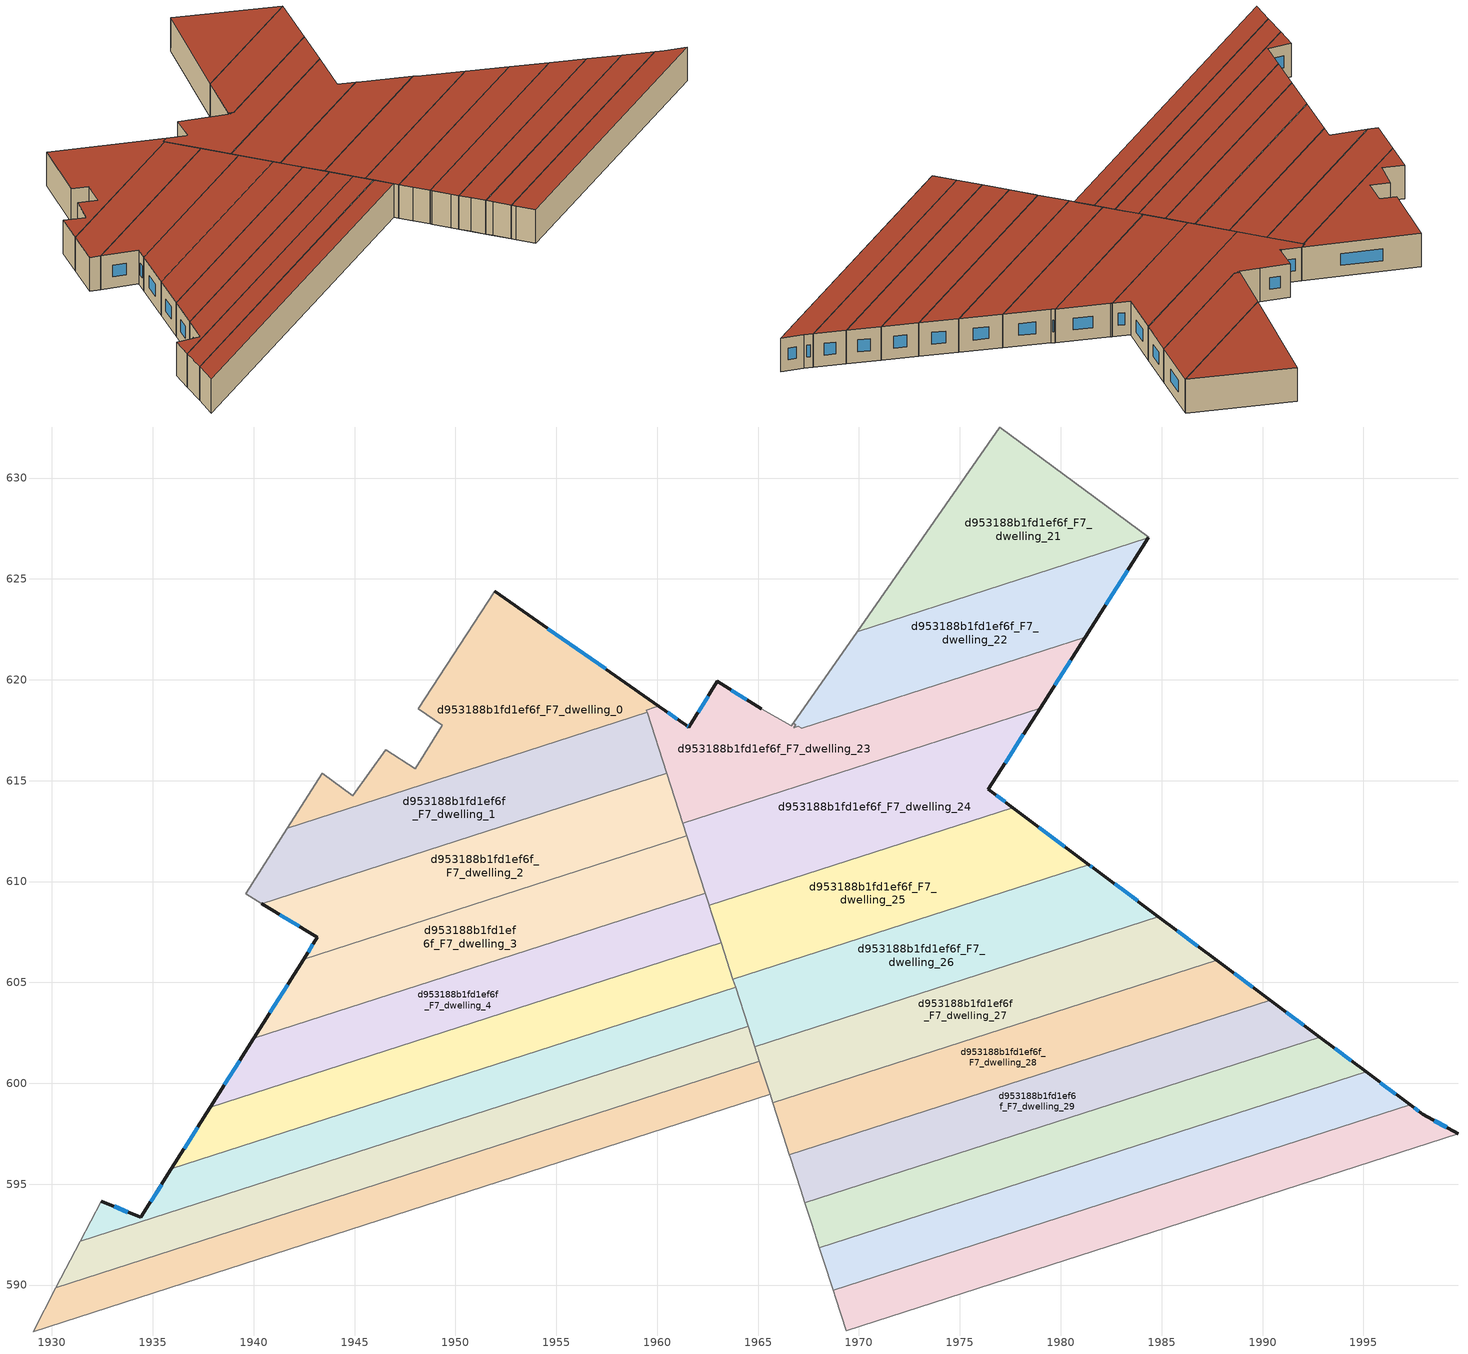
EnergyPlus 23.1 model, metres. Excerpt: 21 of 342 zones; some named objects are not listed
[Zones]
d953188b1fd1ef6f_F7_dwelling_0
 floor to d953188b1fd1ef6f_F6_dwelling_0 (EU_floor_Construction): 1960.08,618.7 1959.46,618.5 1959.5,618.38 1941.66,612.65 1943.39,615.38 1944.92,614.25 1946.54,616.54 1948.02,615.6 1949.36,617.75 1948.15,618.56 1951.95,624.38 z21
 wall outside (EU_wall_Construction): 1960.08,618.7 1951.95,624.38 z21:24
 wall adiabatic (EU_wall_Construction): 1951.95,624.38 1948.15,618.56 1949.36,617.75 1948.02,615.6 1946.54,616.54 1944.92,614.25 1943.39,615.38 1941.66,612.65 z21:24
 wall to d953188b1fd1ef6f_F7_dwelling_23 (EU_wall_Construction): 1959.5,618.38 1959.46,618.5 1959.88,618.63 / 1959.88,618.64 1960.08,618.7 z21:24
 wall to d953188b1fd1ef6f_F7_dwelling_1 (EU_wall_Construction): 1941.66,612.65 1959.5,618.38 z21:24
 window (EU_Window_Construction): 1957.44,620.54 1954.58,622.54 z21.97:23.03
 roof outside (EU_roof_Construction): 1959.5,618.38 1959.46,618.5 1960.08,618.7 1951.95,624.38 1948.15,618.56 1949.36,617.75 1948.02,615.6 1946.54,616.54 1944.92,614.25 1943.39,615.38 1941.66,612.65 z24
d953188b1fd1ef6f_F7_dwelling_1
 floor to d953188b1fd1ef6f_F6_dwelling_1 (EU_floor_Construction): 1959.5,618.38 1960.47,615.37 1940.39,608.91 1939.61,609.39 1941.66,612.65 z21
 wall to d953188b1fd1ef6f_F7_dwelling_2 (EU_wall_Construction): 1940.39,608.91 1960.47,615.37 z21:24
 wall adiabatic (EU_wall_Construction): 1941.66,612.65 1939.61,609.39 1940.39,608.91 z21:24
 wall to d953188b1fd1ef6f_F7_dwelling_23 (EU_wall_Construction): 1960.47,615.37 1959.5,618.38 z21:24
 roof outside (EU_roof_Construction): 1960.47,615.37 1959.5,618.38 1941.66,612.65 1939.61,609.39 1940.39,608.91 z24
d953188b1fd1ef6f_F7_dwelling_2
 floor to d953188b1fd1ef6f_F6_dwelling_2 (EU_floor_Construction): 1960.47,615.37 1961.47,612.27 1942.48,606.16 1943.16,607.23 1940.39,608.91 z21
 wall outside (EU_wall_Construction): 1940.39,608.91 1943.16,607.23 1942.48,606.16 z21:24
 wall to d953188b1fd1ef6f_F7_dwelling_3 (EU_wall_Construction): 1942.48,606.16 1961.47,612.27 z21:24
 wall to d953188b1fd1ef6f_F7_dwelling_24 (EU_wall_Construction): 1961.47,612.27 1961.26,612.9 z21:24
 wall to d953188b1fd1ef6f_F7_dwelling_23 (EU_wall_Construction): 1961.26,612.9 1960.47,615.37 z21:24
 window (EU_Window_Construction): 1942.94,606.88 1942.7,606.5 / 1941.29,608.37 1942.26,607.77 z21.97:23.03
 roof outside (EU_roof_Construction): 1961.47,612.27 1960.47,615.37 1940.39,608.91 1943.16,607.23 1942.48,606.16 z24
d953188b1fd1ef6f_F7_dwelling_21
 floor to d953188b1fd1ef6f_F6_dwelling_21 (EU_floor_Construction): 1984.36,627.07 1984.34,627.03 1969.91,622.39 1976.97,632.51 z21
 wall adiabatic (EU_wall_Construction): 1984.34,627.03 1984.36,627.07 1976.97,632.51 1969.91,622.39 z21:24
 wall to d953188b1fd1ef6f_F7_dwelling_22 (EU_wall_Construction): 1969.91,622.39 1984.34,627.03 z21:24
 roof outside (EU_roof_Construction): 1984.34,627.03 1984.36,627.07 1976.97,632.51 1969.91,622.39 z24
d953188b1fd1ef6f_F7_dwelling_22
 floor to d953188b1fd1ef6f_F6_dwelling_22 (EU_floor_Construction): 1984.34,627.03 1981.22,622.12 1967.16,617.59 1966.98,617.7 1966.77,617.63 1966.86,617.76 1966.73,617.84 1969.91,622.39 z21
 wall outside (EU_wall_Construction): 1981.22,622.12 1984.34,627.03 z21:24
 wall to d953188b1fd1ef6f_F7_dwelling_23 (EU_wall_Construction): 1966.73,617.84 1966.86,617.76 1966.77,617.63 1966.98,617.7 1967.16,617.59 1981.22,622.12 z21:24
 wall adiabatic (EU_wall_Construction): 1969.91,622.39 1966.73,617.84 z21:24
 window (EU_Window_Construction): 1982.23,623.71 1983.33,625.44 z21.97:23.03
 roof outside (EU_roof_Construction): 1981.22,622.12 1984.34,627.03 1969.91,622.39 1966.73,617.84 1966.86,617.76 1966.77,617.63 1966.98,617.7 1967.16,617.59 z24
d953188b1fd1ef6f_F7_dwelling_23
 floor to d953188b1fd1ef6f_F6_dwelling_23 (EU_floor_Construction): 1981.22,622.12 1978.97,618.6 1961.26,612.9 1959.5,618.38 1959.46,618.5 1959.88,618.63 1960.08,618.7 1961.44,617.75 1961.56,617.66 1962.97,619.92 1965.15,618.57 1966.65,617.71 1966.73,617.84 1966.86,617.76 1966.77,617.63 1966.98,617.7 1967.16,617.59 z21
 wall outside (EU_wall_Construction): 1965.15,618.57 1962.97,619.92 1961.56,617.66 1961.44,617.75 1960.08,618.7 / 1978.97,618.6 1981.22,622.12 z21:24
 wall adiabatic (EU_wall_Construction): 1966.73,617.84 1966.65,617.71 1965.15,618.57 z21:24
 wall to d953188b1fd1ef6f_F7_dwelling_24 (EU_wall_Construction): 1961.26,612.9 1978.97,618.6 z21:24
 window (EU_Window_Construction): 1961,618.05 1960.52,618.39 / 1961.52,617.69 1961.48,617.72 / 1962.52,619.19 1962.02,618.39 / 1964.44,619.01 1963.68,619.48 / 1979.7,619.74 1980.49,620.98 z21.97:23.03
 roof outside (EU_roof_Construction): 1978.97,618.6 1981.22,622.12 1967.16,617.59 1966.98,617.7 1966.77,617.63 1966.86,617.76 1966.73,617.84 1966.65,617.71 1965.15,618.57 1962.97,619.92 1961.56,617.66 1961.44,617.75 1960.08,618.7 1959.88,618.63 1959.46,618.5 1959.5,618.38 1961.26,612.9 z24
d953188b1fd1ef6f_F7_dwelling_24
 floor to d953188b1fd1ef6f_F6_dwelling_24 (EU_floor_Construction): 1978.97,618.6 1976.42,614.57 1977.63,613.66 1962.58,608.82 1961.26,612.9 z21
 wall outside (EU_wall_Construction): 1977.63,613.66 1976.42,614.57 1978.97,618.6 z21:24
 wall to d953188b1fd1ef6f_F7_dwelling_25 (EU_wall_Construction): 1962.58,608.82 1977.63,613.66 z21:24
 wall to d953188b1fd1ef6f_F7_dwelling_3 (EU_wall_Construction): 1961.47,612.27 1962.38,609.43 z21:24
 wall to d953188b1fd1ef6f_F7_dwelling_4 (EU_wall_Construction): 1962.38,609.43 1962.58,608.82 z21:24
 window (EU_Window_Construction): 1977.24,613.95 1976.81,614.27 / 1977.24,615.87 1978.15,617.29 z21.97:23.03
 roof outside (EU_roof_Construction): 1977.63,613.66 1976.42,614.57 1978.97,618.6 1961.26,612.9 1962.58,608.82 z24
d953188b1fd1ef6f_F7_dwelling_25
 floor to d953188b1fd1ef6f_F6_dwelling_25 (EU_floor_Construction): 1981.39,610.85 1963.75,605.17 1962.69,608.48 1962.61,608.72 1962.58,608.81 1977.63,613.66 1977.73,613.58 z21
 wall outside (EU_wall_Construction): 1981.39,610.85 1977.73,613.58 1977.63,613.66 z21:24
 wall to d953188b1fd1ef6f_F7_dwelling_26 (EU_wall_Construction): 1963.75,605.17 1981.39,610.85 z21:24
 wall to d953188b1fd1ef6f_F7_dwelling_4 (EU_wall_Construction): 1962.58,608.81 1962.61,608.72 1962.69,608.48 / 1962.68,608.48 1963.17,606.96 z21:24
 wall to d953188b1fd1ef6f_F7_dwelling_5 (EU_wall_Construction): 1963.17,606.96 1963.75,605.17 z21:24
 window (EU_Window_Construction): 1980.21,611.73 1978.92,612.7 z21.97:23.03
 roof outside (EU_roof_Construction): 1981.39,610.85 1977.73,613.58 1977.63,613.66 1962.58,608.81 1962.61,608.72 1962.69,608.48 1963.75,605.17 z24
d953188b1fd1ef6f_F7_dwelling_26
 floor to d953188b1fd1ef6f_F6_dwelling_26 (EU_floor_Construction): 1984.84,608.26 1964.83,601.82 1963.75,605.17 1981.39,610.85 1981.64,610.66 z21
 wall outside (EU_wall_Construction): 1984.84,608.26 1981.64,610.66 1981.39,610.85 z21:24
 wall to d953188b1fd1ef6f_F7_dwelling_27 (EU_wall_Construction): 1964.83,601.82 1984.84,608.26 z21:24
 wall to d953188b1fd1ef6f_F7_dwelling_6 (EU_wall_Construction): 1963.88,604.76 1964.51,602.82 z21:24
 wall to d953188b1fd1ef6f_F7_dwelling_7 (EU_wall_Construction): 1964.51,602.82 1964.83,601.82 z21:24
 wall to d953188b1fd1ef6f_F7_dwelling_5 (EU_wall_Construction): 1963.75,605.17 1963.88,604.76 z21:24
 window (EU_Window_Construction): 1981.56,610.72 1981.47,610.79 / 1983.81,609.04 1982.68,609.88 z21.97:23.03
 roof outside (EU_roof_Construction): 1984.84,608.26 1981.64,610.66 1981.39,610.85 1963.75,605.17 1964.83,601.82 z24
d953188b1fd1ef6f_F7_dwelling_27
 floor to d953188b1fd1ef6f_F6_dwelling_27 (EU_floor_Construction): 1987.73,606.11 1965.73,599.03 1964.83,601.82 1984.84,608.26 z21
 wall outside (EU_wall_Construction): 1987.73,606.11 1984.84,608.26 z21:24
 wall to d953188b1fd1ef6f_F7_dwelling_28 (EU_wall_Construction): 1965.73,599.03 1987.73,606.11 z21:24
 wall to d953188b1fd1ef6f_F7_dwelling_8 (EU_wall_Construction): 1965.06,601.09 1965.59,599.45 z21:24
 wall to d953188b1fd1ef6f_F7_dwelling_9 (EU_wall_Construction): 1965.59,599.45 1965.73,599.03 z21:24
 wall to d953188b1fd1ef6f_F7_dwelling_7 (EU_wall_Construction): 1964.83,601.82 1965.06,601.09 z21:24
 window (EU_Window_Construction): 1986.8,606.81 1985.78,607.57 z21.97:23.03
 roof outside (EU_roof_Construction): 1987.73,606.11 1984.84,608.26 1964.83,601.82 1965.73,599.03 z24
d953188b1fd1ef6f_F7_dwelling_28
 floor to d953188b1fd1ef6f_F6_dwelling_28 (EU_floor_Construction): 1990.38,604.13 1966.55,596.46 1965.73,599.03 1987.73,606.11 z21
 wall outside (EU_wall_Construction): 1990.38,604.13 1987.73,606.11 z21:24
 wall to d953188b1fd1ef6f_F7_dwelling_10 (EU_wall_Construction): 1966.1,597.87 1966.55,596.46 z21:24
 wall to d953188b1fd1ef6f_F7_dwelling_29 (EU_wall_Construction): 1966.55,596.46 1990.38,604.13 z21:24
 wall to d953188b1fd1ef6f_F7_dwelling_9 (EU_wall_Construction): 1965.73,599.03 1966.1,597.87 z21:24
 window (EU_Window_Construction): 1989.52,604.77 1988.59,605.47 z21.97:23.03
 roof outside (EU_roof_Construction): 1990.38,604.13 1987.73,606.11 1965.73,599.03 1966.55,596.46 z24
d953188b1fd1ef6f_F7_dwelling_29
 floor to d953188b1fd1ef6f_F6_dwelling_29 (EU_floor_Construction): 1992.83,602.29 1967.32,594.08 1966.55,596.46 1990.38,604.13 z21
 wall outside (EU_wall_Construction): 1992.83,602.29 1990.38,604.13 z21:24
 wall to d953188b1fd1ef6f_F7_dwelling_30 (EU_wall_Construction): 1967.32,594.08 1992.83,602.29 z21:24
 wall to d953188b1fd1ef6f_F7_dwelling_11 (EU_wall_Construction): 1966.59,596.34 1967.11,594.73 z21:24
 wall to d953188b1fd1ef6f_F7_dwelling_10 (EU_wall_Construction): 1966.55,596.46 1966.59,596.34 z21:24
 wall to d953188b1fd1ef6f_F7_dwelling_12 (EU_wall_Construction): 1967.11,594.73 1967.32,594.08 z21:24
 window (EU_Window_Construction): 1992.04,602.89 1991.17,603.53 z21.97:23.03
 roof outside (EU_roof_Construction): 1992.83,602.29 1990.38,604.13 1966.55,596.46 1967.32,594.08 z24
d953188b1fd1ef6f_F7_dwelling_3
 floor to d953188b1fd1ef6f_F6_dwelling_3 (EU_floor_Construction): 1961.47,612.27 1962.38,609.43 1940,602.22 1942.48,606.16 z21
 wall outside (EU_wall_Construction): 1942.48,606.16 1940,602.22 z21:24
 wall to d953188b1fd1ef6f_F7_dwelling_4 (EU_wall_Construction): 1940,602.22 1962.38,609.43 z21:24
 window (EU_Window_Construction): 1941.67,604.88 1940.8,603.5 z21.97:23.03
 roof outside (EU_roof_Construction): 1962.38,609.43 1961.47,612.27 1942.48,606.16 1940,602.22 z24
d953188b1fd1ef6f_F7_dwelling_30
 floor to d953188b1fd1ef6f_F6_dwelling_30 (EU_floor_Construction): 1995.14,600.57 1968.04,591.85 1967.32,594.08 1992.83,602.29 z21
 wall outside (EU_wall_Construction): 1995.14,600.57 1992.83,602.29 z21:24
 wall to d953188b1fd1ef6f_F7_dwelling_31 (EU_wall_Construction): 1968.04,591.85 1995.14,600.57 z21:24
 wall to d953188b1fd1ef6f_F7_dwelling_12 (EU_wall_Construction): 1967.32,594.08 1967.65,593.04 z21:24
 wall to d953188b1fd1ef6f_F7_dwelling_13 (EU_wall_Construction): 1967.65,593.04 1968.04,591.85 z21:24
 window (EU_Window_Construction): 1994.39,601.13 1993.58,601.73 z21.97:23.03
 roof outside (EU_roof_Construction): 1995.14,600.57 1992.83,602.29 1967.32,594.08 1968.04,591.85 z24
d953188b1fd1ef6f_F7_dwelling_31
 floor to d953188b1fd1ef6f_F6_dwelling_31 (EU_floor_Construction): 1997.31,598.94 1968.71,589.74 1968.04,591.85 1995.14,600.57 z21
 wall outside (EU_wall_Construction): 1997.31,598.94 1995.14,600.57 z21:24
 wall to d953188b1fd1ef6f_F7_dwelling_13 (EU_wall_Construction): 1968.04,591.85 1968.23,591.25 z21:24
 wall to d953188b1fd1ef6f_F7_dwelling_32 (EU_wall_Construction): 1968.71,589.74 1997.31,598.94 z21:24
 wall to d953188b1fd1ef6f_F7_dwelling_14 (EU_wall_Construction): 1968.23,591.25 1968.71,589.74 z21:24
 window (EU_Window_Construction): 1996.61,599.47 1995.84,600.04 z21.97:23.03
 roof outside (EU_roof_Construction): 1997.31,598.94 1995.14,600.57 1968.04,591.85 1968.71,589.74 z24
d953188b1fd1ef6f_F7_dwelling_32
 floor to d953188b1fd1ef6f_F6_dwelling_32 (EU_floor_Construction): 1999.69,597.5 1969.36,587.74 1968.71,589.74 1997.31,598.94 1997.94,598.47 z21
 wall outside (EU_wall_Construction): 1999.69,597.5 1997.94,598.47 1997.31,598.94 z21:24
 wall to d953188b1fd1ef6f_F7_dwelling_33 (EU_wall_Construction): 1969.36,587.74 1999.69,597.5 z21:24
 wall to d953188b1fd1ef6f_F7_dwelling_14 (EU_wall_Construction): 1968.72,589.74 1968.84,589.34 z21:24
 wall to d953188b1fd1ef6f_F7_dwelling_15 (EU_wall_Construction): 1968.84,589.34 1969.36,587.74 z21:24
 window (EU_Window_Construction): 1999.12,597.81 1998.51,598.15 / 1997.74,598.62 1997.52,598.79 z21.97:23.03
 roof outside (EU_roof_Construction): 1999.69,597.5 1997.94,598.47 1997.31,598.94 1968.71,589.74 1969.36,587.74 z24
d953188b1fd1ef6f_F7_dwelling_4
 floor to d953188b1fd1ef6f_F6_dwelling_4 (EU_floor_Construction): 1962.38,609.43 1963.17,606.96 1937.85,598.81 1940,602.22 z21
 wall outside (EU_wall_Construction): 1940,602.22 1937.85,598.81 z21:24
 wall to d953188b1fd1ef6f_F7_dwelling_5 (EU_wall_Construction): 1937.85,598.81 1963.17,606.96 z21:24
 window (EU_Window_Construction): 1939.3,601.12 1938.54,599.92 z21.97:23.03
 roof outside (EU_roof_Construction): 1963.17,606.96 1962.38,609.43 1940,602.22 1937.85,598.81 z24
d953188b1fd1ef6f_F7_dwelling_5
 floor to d953188b1fd1ef6f_F6_dwelling_5 (EU_floor_Construction): 1963.17,606.96 1963.88,604.76 1935.92,595.76 1937.85,598.81 z21
 wall outside (EU_wall_Construction): 1937.85,598.81 1935.92,595.76 z21:24
 wall to d953188b1fd1ef6f_F7_dwelling_6 (EU_wall_Construction): 1935.92,595.76 1963.88,604.76 z21:24
 window (EU_Window_Construction): 1937.22,597.82 1936.54,596.75 z21.97:23.03
 roof outside (EU_roof_Construction): 1963.88,604.76 1963.17,606.96 1937.85,598.81 1935.92,595.76 z24
d953188b1fd1ef6f_F7_dwelling_6
 floor to d953188b1fd1ef6f_F6_dwelling_6 (EU_floor_Construction): 1963.88,604.76 1964.51,602.82 1931.4,592.17 1932.44,594.16 1934.41,593.36 1935.92,595.76 z21
 wall outside (EU_wall_Construction): 1935.92,595.76 1934.41,593.36 1932.44,594.16 z21:24
 wall to d953188b1fd1ef6f_F7_dwelling_7 (EU_wall_Construction): 1931.4,592.17 1964.51,602.82 z21:24
 wall adiabatic (EU_wall_Construction): 1932.44,594.16 1931.4,592.17 z21:24
 window (EU_Window_Construction): 1933.77,593.62 1933.07,593.9 / 1935.43,594.98 1934.9,594.14 z21.97:23.03
 roof outside (EU_roof_Construction): 1964.51,602.82 1963.88,604.76 1935.92,595.76 1934.41,593.36 1932.44,594.16 1931.4,592.17 z24
d953188b1fd1ef6f_F7_dwelling_7
 floor to d953188b1fd1ef6f_F6_dwelling_7 (EU_floor_Construction): 1964.51,602.82 1965.06,601.09 1930.2,589.88 1931.4,592.17 z21
 wall to d953188b1fd1ef6f_F7_dwelling_8 (EU_wall_Construction): 1930.2,589.88 1965.06,601.09 z21:24
 wall adiabatic (EU_wall_Construction): 1931.4,592.17 1930.2,589.88 z21:24
 roof outside (EU_roof_Construction): 1965.06,601.09 1964.51,602.82 1931.4,592.17 1930.2,589.88 z24
d953188b1fd1ef6f_F7_dwelling_8
 floor to d953188b1fd1ef6f_F6_dwelling_8 (EU_floor_Construction): 1965.06,601.09 1965.59,599.45 1929.06,587.69 1930.2,589.88 z21
 wall to d953188b1fd1ef6f_F7_dwelling_9 (EU_wall_Construction): 1929.06,587.69 1965.59,599.45 z21:24
 wall adiabatic (EU_wall_Construction): 1930.2,589.88 1929.06,587.69 z21:24
 roof outside (EU_roof_Construction): 1965.59,599.45 1965.06,601.09 1930.2,589.88 1929.06,587.69 z24
[Building]
EU S2 Campaign: North Axis=0; Terrain=City; Solar Distribution=FullExterior
[Site:Location]
Bologna: Latitude=44.5; Longitude=11.25; Time Zone=1; Elevation=37
[SizingPeriod:WeatherFileDays]
AnnualSizingPeriod: Begin Month=1; Begin Day of Month=1; End Month=12; End Day of Month=31; Day of Week for Start Day=Monday; Use Weather File Daylight Saving Period=No; Use Weather File Rain and Snow Indicators=No
[MATERIAL]
EU_InternalMass_Material: Roughness=MediumRough; Thickness=0.1; Conductivity=1; Density=1800; Specific Heat=900; Thermal Absorptance=0.9; Solar Absorptance=0.7; Visible Absorptance=0.7
[MATERIAL:NOMASS] Roughness=MediumRough; Thermal Absorptance=0.9; Solar Absorptance=0.7; Visible Absorptance=0.7
Name | Thermal Resistance
EU_wall_NoMass | 0.779417
EU_roof_NoMass | 0.435466
EU_floor_NoMass | 0.588222
[WINDOWMATERIAL:SIMPLEGLAZINGSYSTEM]
EU_Window_SimpleGlazing: UFactor=5.16242; Solar Heat Gain Coefficient=0.85; Visible Transmittance=0.85
[CONSTRUCTION]
EU_wall_Construction: EU_wall_NoMass
EU_roof_Construction: EU_roof_NoMass
EU_floor_Construction: EU_floor_NoMass
EU_Window_Construction: EU_Window_SimpleGlazing
EU_InternalMass_Construction: EU_InternalMass_Material
[ZONE] Type=1; Multiplier=1; Ceiling Height=autocalculate; Floor Area=autocalculate; Part of Total Floor Area=Yes
Name | Volume
d953188b1fd1ef6f_F7_dwelling_0 | 195.385
d953188b1fd1ef6f_F7_dwelling_1 | 194.522
d953188b1fd1ef6f_F7_dwelling_2 | 194.549
d953188b1fd1ef6f_F7_dwelling_21 | 170.7
d953188b1fd1ef6f_F7_dwelling_22 | 171.093
d953188b1fd1ef6f_F7_dwelling_23 | 208.167
d953188b1fd1ef6f_F7_dwelling_24 | 210.556
d953188b1fd1ef6f_F7_dwelling_25 | 197.268
d953188b1fd1ef6f_F7_dwelling_26 | 208.551
d953188b1fd1ef6f_F7_dwelling_27; d953188b1fd1ef6f_F7_dwelling_28 | 194.55
d953188b1fd1ef6f_F7_dwelling_29 | 194.501
d953188b1fd1ef6f_F7_dwelling_3 | 194.509
d953188b1fd1ef6f_F7_dwelling_30 | 194.505
d953188b1fd1ef6f_F7_dwelling_31 | 194.483
d953188b1fd1ef6f_F7_dwelling_32 | 194.66
d953188b1fd1ef6f_F7_dwelling_4 | 194.531
d953188b1fd1ef6f_F7_dwelling_5 | 194.553
d953188b1fd1ef6f_F7_dwelling_6; d953188b1fd1ef6f_F7_dwelling_7 | 194.572
d953188b1fd1ef6f_F7_dwelling_8 | 194.502
[INTERNALMASS] Construction=EU_InternalMass_Construction
Name | Zone or ZoneList | Surface Area
d953188b1fd1ef6f_F7_dwelling_0_EU_InternalMass | d953188b1fd1ef6f_F7_dwelling_0 | 65.128
d953188b1fd1ef6f_F7_dwelling_1_EU_InternalMass | d953188b1fd1ef6f_F7_dwelling_1 | 64.8412
d953188b1fd1ef6f_F7_dwelling_2_EU_InternalMass | d953188b1fd1ef6f_F7_dwelling_2 | 64.8495
d953188b1fd1ef6f_F7_dwelling_3_EU_InternalMass | d953188b1fd1ef6f_F7_dwelling_3 | 64.8369
d953188b1fd1ef6f_F7_dwelling_4_EU_InternalMass | d953188b1fd1ef6f_F7_dwelling_4 | 64.8431
d953188b1fd1ef6f_F7_dwelling_5_EU_InternalMass | d953188b1fd1ef6f_F7_dwelling_5 | 64.8509
d953188b1fd1ef6f_F7_dwelling_6_EU_InternalMass | d953188b1fd1ef6f_F7_dwelling_6 | 64.8574
d953188b1fd1ef6f_F7_dwelling_7_EU_InternalMass | d953188b1fd1ef6f_F7_dwelling_7 | 64.8573
d953188b1fd1ef6f_F7_dwelling_8_EU_InternalMass | d953188b1fd1ef6f_F7_dwelling_8 | 64.834
d953188b1fd1ef6f_F7_dwelling_21_EU_InternalMass | d953188b1fd1ef6f_F7_dwelling_21 | 56.9017
d953188b1fd1ef6f_F7_dwelling_22_EU_InternalMass | d953188b1fd1ef6f_F7_dwelling_22 | 57.0304
d953188b1fd1ef6f_F7_dwelling_23_EU_InternalMass | d953188b1fd1ef6f_F7_dwelling_23 | 69.3924
d953188b1fd1ef6f_F7_dwelling_24_EU_InternalMass | d953188b1fd1ef6f_F7_dwelling_24 | 70.1937
d953188b1fd1ef6f_F7_dwelling_25_EU_InternalMass | d953188b1fd1ef6f_F7_dwelling_25 | 65.7592
d953188b1fd1ef6f_F7_dwelling_26_EU_InternalMass | d953188b1fd1ef6f_F7_dwelling_26 | 69.5143
d953188b1fd1ef6f_F7_dwelling_27_EU_InternalMass | d953188b1fd1ef6f_F7_dwelling_27 | 64.8502
d953188b1fd1ef6f_F7_dwelling_28_EU_InternalMass | d953188b1fd1ef6f_F7_dwelling_28 | 64.8501
d953188b1fd1ef6f_F7_dwelling_29_EU_InternalMass | d953188b1fd1ef6f_F7_dwelling_29 | 64.8337
d953188b1fd1ef6f_F7_dwelling_30_EU_InternalMass | d953188b1fd1ef6f_F7_dwelling_30 | 64.835
d953188b1fd1ef6f_F7_dwelling_31_EU_InternalMass | d953188b1fd1ef6f_F7_dwelling_31 | 64.8463
d953188b1fd1ef6f_F7_dwelling_32_EU_InternalMass | d953188b1fd1ef6f_F7_dwelling_32 | 64.8675
[OTHEREQUIPMENT] Fuel Type=Electricity; Design Level Calculation Method=Watts/Area; Power per Zone Floor Area=1; Fraction Latent=0; Fraction Radiant=0; Fraction Lost=0; Carbon Dioxide Generation Rate=0; EndUse Subcategory=EU_Step8_InternalGains
Name | Zone or ZoneList or Space or SpaceList | Schedule
EU_Step8_InternalGain_d953188b1fd1ef6f_F7_dwelling_0_f000 | d953188b1fd1ef6f_F7_dwelling_0 | EU_Step8_GainSchedule_d953188b1fd1ef6f_F7_dwelling_0_f000
EU_Step8_InternalGain_d953188b1fd1ef6f_F7_dwelling_1_f000 | d953188b1fd1ef6f_F7_dwelling_1 | EU_Step8_GainSchedule_d953188b1fd1ef6f_F7_dwelling_1_f000
EU_Step8_InternalGain_d953188b1fd1ef6f_F7_dwelling_2_f000 | d953188b1fd1ef6f_F7_dwelling_2 | EU_Step8_GainSchedule_d953188b1fd1ef6f_F7_dwelling_2_f000
EU_Step8_InternalGain_d953188b1fd1ef6f_F7_dwelling_3_f000 | d953188b1fd1ef6f_F7_dwelling_3 | EU_Step8_GainSchedule_d953188b1fd1ef6f_F7_dwelling_3_f000
EU_Step8_InternalGain_d953188b1fd1ef6f_F7_dwelling_4_f000 | d953188b1fd1ef6f_F7_dwelling_4 | EU_Step8_GainSchedule_d953188b1fd1ef6f_F7_dwelling_4_f000
EU_Step8_InternalGain_d953188b1fd1ef6f_F7_dwelling_5_f000 | d953188b1fd1ef6f_F7_dwelling_5 | EU_Step8_GainSchedule_d953188b1fd1ef6f_F7_dwelling_5_f000
EU_Step8_InternalGain_d953188b1fd1ef6f_F7_dwelling_6_f000 | d953188b1fd1ef6f_F7_dwelling_6 | EU_Step8_GainSchedule_d953188b1fd1ef6f_F7_dwelling_6_f000
EU_Step8_InternalGain_d953188b1fd1ef6f_F7_dwelling_7_f000 | d953188b1fd1ef6f_F7_dwelling_7 | EU_Step8_GainSchedule_d953188b1fd1ef6f_F7_dwelling_7_f000
EU_Step8_InternalGain_d953188b1fd1ef6f_F7_dwelling_8_f000 | d953188b1fd1ef6f_F7_dwelling_8 | EU_Step8_GainSchedule_d953188b1fd1ef6f_F7_dwelling_8_f000
EU_Step8_InternalGain_d953188b1fd1ef6f_F7_dwelling_21_f000 | d953188b1fd1ef6f_F7_dwelling_21 | EU_Step8_GainSchedule_d953188b1fd1ef6f_F7_dwelling_21_f000
EU_Step8_InternalGain_d953188b1fd1ef6f_F7_dwelling_22_f000 | d953188b1fd1ef6f_F7_dwelling_22 | EU_Step8_GainSchedule_d953188b1fd1ef6f_F7_dwelling_22_f000
EU_Step8_InternalGain_d953188b1fd1ef6f_F7_dwelling_23_f000 | d953188b1fd1ef6f_F7_dwelling_23 | EU_Step8_GainSchedule_d953188b1fd1ef6f_F7_dwelling_23_f000
EU_Step8_InternalGain_d953188b1fd1ef6f_F7_dwelling_24_f000 | d953188b1fd1ef6f_F7_dwelling_24 | EU_Step8_GainSchedule_d953188b1fd1ef6f_F7_dwelling_24_f000
EU_Step8_InternalGain_d953188b1fd1ef6f_F7_dwelling_25_f000 | d953188b1fd1ef6f_F7_dwelling_25 | EU_Step8_GainSchedule_d953188b1fd1ef6f_F7_dwelling_25_f000
EU_Step8_InternalGain_d953188b1fd1ef6f_F7_dwelling_26_f000 | d953188b1fd1ef6f_F7_dwelling_26 | EU_Step8_GainSchedule_d953188b1fd1ef6f_F7_dwelling_26_f000
EU_Step8_InternalGain_d953188b1fd1ef6f_F7_dwelling_27_f000 | d953188b1fd1ef6f_F7_dwelling_27 | EU_Step8_GainSchedule_d953188b1fd1ef6f_F7_dwelling_27_f000
EU_Step8_InternalGain_d953188b1fd1ef6f_F7_dwelling_28_f000 | d953188b1fd1ef6f_F7_dwelling_28 | EU_Step8_GainSchedule_d953188b1fd1ef6f_F7_dwelling_28_f000
EU_Step8_InternalGain_d953188b1fd1ef6f_F7_dwelling_29_f000 | d953188b1fd1ef6f_F7_dwelling_29 | EU_Step8_GainSchedule_d953188b1fd1ef6f_F7_dwelling_29_f000
EU_Step8_InternalGain_d953188b1fd1ef6f_F7_dwelling_30_f000 | d953188b1fd1ef6f_F7_dwelling_30 | EU_Step8_GainSchedule_d953188b1fd1ef6f_F7_dwelling_30_f000
EU_Step8_InternalGain_d953188b1fd1ef6f_F7_dwelling_31_f000 | d953188b1fd1ef6f_F7_dwelling_31 | EU_Step8_GainSchedule_d953188b1fd1ef6f_F7_dwelling_31_f000
EU_Step8_InternalGain_d953188b1fd1ef6f_F7_dwelling_32_f000 | d953188b1fd1ef6f_F7_dwelling_32 | EU_Step8_GainSchedule_d953188b1fd1ef6f_F7_dwelling_32_f000
[ZONEVENTILATION:DESIGNFLOWRATE] Schedule=EU_AlwaysOn; Design Flow Rate Calculation Method=AirChanges/Hour; Air Changes per Hour=0.712058; Ventilation Type=Natural; Fan Pressure Rise=0; Fan Total Efficiency=1; Constant Term Coefficient=1; Temperature Term Coefficient=0; Velocity Term Coefficient=0; Velocity Squared Term Coefficient=0; Minimum Indoor Temperature=-100; Maximum Indoor Temperature=100; Delta Temperature=-100; Minimum Outdoor Temperature=-100; Maximum Outdoor Temperature=100; Maximum Wind Speed=40
Name | Zone or ZoneList or Space or SpaceList
EU_ConstantAir_d953188b1fd1ef6f_F7_dwelling_0 | d953188b1fd1ef6f_F7_dwelling_0
EU_ConstantAir_d953188b1fd1ef6f_F7_dwelling_1 | d953188b1fd1ef6f_F7_dwelling_1
EU_ConstantAir_d953188b1fd1ef6f_F7_dwelling_2 | d953188b1fd1ef6f_F7_dwelling_2
EU_ConstantAir_d953188b1fd1ef6f_F7_dwelling_3 | d953188b1fd1ef6f_F7_dwelling_3
EU_ConstantAir_d953188b1fd1ef6f_F7_dwelling_4 | d953188b1fd1ef6f_F7_dwelling_4
EU_ConstantAir_d953188b1fd1ef6f_F7_dwelling_5 | d953188b1fd1ef6f_F7_dwelling_5
EU_ConstantAir_d953188b1fd1ef6f_F7_dwelling_6 | d953188b1fd1ef6f_F7_dwelling_6
EU_ConstantAir_d953188b1fd1ef6f_F7_dwelling_7 | d953188b1fd1ef6f_F7_dwelling_7
EU_ConstantAir_d953188b1fd1ef6f_F7_dwelling_8 | d953188b1fd1ef6f_F7_dwelling_8
EU_ConstantAir_d953188b1fd1ef6f_F7_dwelling_21 | d953188b1fd1ef6f_F7_dwelling_21
EU_ConstantAir_d953188b1fd1ef6f_F7_dwelling_22 | d953188b1fd1ef6f_F7_dwelling_22
EU_ConstantAir_d953188b1fd1ef6f_F7_dwelling_23 | d953188b1fd1ef6f_F7_dwelling_23
EU_ConstantAir_d953188b1fd1ef6f_F7_dwelling_24 | d953188b1fd1ef6f_F7_dwelling_24
EU_ConstantAir_d953188b1fd1ef6f_F7_dwelling_25 | d953188b1fd1ef6f_F7_dwelling_25
EU_ConstantAir_d953188b1fd1ef6f_F7_dwelling_26 | d953188b1fd1ef6f_F7_dwelling_26
EU_ConstantAir_d953188b1fd1ef6f_F7_dwelling_27 | d953188b1fd1ef6f_F7_dwelling_27
EU_ConstantAir_d953188b1fd1ef6f_F7_dwelling_28 | d953188b1fd1ef6f_F7_dwelling_28
EU_ConstantAir_d953188b1fd1ef6f_F7_dwelling_29 | d953188b1fd1ef6f_F7_dwelling_29
EU_ConstantAir_d953188b1fd1ef6f_F7_dwelling_30 | d953188b1fd1ef6f_F7_dwelling_30
EU_ConstantAir_d953188b1fd1ef6f_F7_dwelling_31 | d953188b1fd1ef6f_F7_dwelling_31
EU_ConstantAir_d953188b1fd1ef6f_F7_dwelling_32 | d953188b1fd1ef6f_F7_dwelling_32
[HVACTEMPLATE:ZONE:IDEALLOADSAIRSYSTEM] System Availability Schedule=EU_AlwaysOn; Maximum Heating Supply Air Temperature=50; Minimum Cooling Supply Air Temperature=13; Maximum Heating Supply Air Humidity Ratio=0.0156; Minimum Cooling Supply Air Humidity Ratio=0.0077; Heating Limit=NoLimit; Cooling Limit=NoLimit; Heating Availability Schedule=EU_AlwaysOn; Cooling Availability Schedule=EU_CoolingOff; Dehumidification Control Type=ConstantSensibleHeatRatio; Cooling Sensible Heat Ratio=0.7; Dehumidification Setpoint=60; Humidification Control Type=None; Humidification Setpoint=30; Outdoor Air Method=None; Outdoor Air Flow Rate per Person=0.00944; Outdoor Air Flow Rate per Zone Floor Area=0; Outdoor Air Flow Rate per Zone=0; Demand Controlled Ventilation Type=None; Outdoor Air Economizer Type=NoEconomizer; Heat Recovery Type=None; Sensible Heat Recovery Effectiveness=0.7; Latent Heat Recovery Effectiveness=0.65
Name | Template Thermostat
d953188b1fd1ef6f_F7_dwelling_0 | EU_HeatOnly_d953188b1fd1ef6f_F7_dwelling_0
d953188b1fd1ef6f_F7_dwelling_1 | EU_HeatOnly_d953188b1fd1ef6f_F7_dwelling_1
d953188b1fd1ef6f_F7_dwelling_2 | EU_HeatOnly_d953188b1fd1ef6f_F7_dwelling_2
d953188b1fd1ef6f_F7_dwelling_3 | EU_HeatOnly_d953188b1fd1ef6f_F7_dwelling_3
d953188b1fd1ef6f_F7_dwelling_4 | EU_HeatOnly_d953188b1fd1ef6f_F7_dwelling_4
d953188b1fd1ef6f_F7_dwelling_5 | EU_HeatOnly_d953188b1fd1ef6f_F7_dwelling_5
d953188b1fd1ef6f_F7_dwelling_6 | EU_HeatOnly_d953188b1fd1ef6f_F7_dwelling_6
d953188b1fd1ef6f_F7_dwelling_7 | EU_HeatOnly_d953188b1fd1ef6f_F7_dwelling_7
d953188b1fd1ef6f_F7_dwelling_8 | EU_HeatOnly_d953188b1fd1ef6f_F7_dwelling_8
d953188b1fd1ef6f_F7_dwelling_21 | EU_HeatOnly_d953188b1fd1ef6f_F7_dwelling_21
d953188b1fd1ef6f_F7_dwelling_22 | EU_HeatOnly_d953188b1fd1ef6f_F7_dwelling_22
d953188b1fd1ef6f_F7_dwelling_23 | EU_HeatOnly_d953188b1fd1ef6f_F7_dwelling_23
d953188b1fd1ef6f_F7_dwelling_24 | EU_HeatOnly_d953188b1fd1ef6f_F7_dwelling_24
d953188b1fd1ef6f_F7_dwelling_25 | EU_HeatOnly_d953188b1fd1ef6f_F7_dwelling_25
d953188b1fd1ef6f_F7_dwelling_26 | EU_HeatOnly_d953188b1fd1ef6f_F7_dwelling_26
d953188b1fd1ef6f_F7_dwelling_27 | EU_HeatOnly_d953188b1fd1ef6f_F7_dwelling_27
d953188b1fd1ef6f_F7_dwelling_28 | EU_HeatOnly_d953188b1fd1ef6f_F7_dwelling_28
d953188b1fd1ef6f_F7_dwelling_29 | EU_HeatOnly_d953188b1fd1ef6f_F7_dwelling_29
d953188b1fd1ef6f_F7_dwelling_30 | EU_HeatOnly_d953188b1fd1ef6f_F7_dwelling_30
d953188b1fd1ef6f_F7_dwelling_31 | EU_HeatOnly_d953188b1fd1ef6f_F7_dwelling_31
d953188b1fd1ef6f_F7_dwelling_32 | EU_HeatOnly_d953188b1fd1ef6f_F7_dwelling_32
[SIZING:ZONE] Zone Cooling Design Supply Air Temperature Input Method=SupplyAirTemperature; Zone Cooling Design Supply Air Temperature=13; Zone Heating Design Supply Air Temperature Input Method=SupplyAirTemperature; Zone Heating Design Supply Air Temperature=50; Zone Cooling Design Supply Air Humidity Ratio=0.008; Zone Heating Design Supply Air Humidity Ratio=0.008; Cooling Design Air Flow Method=DesignDay; Cooling Design Air Flow Rate=0; Cooling Minimum Air Flow per Zone Floor Area=0.000762; Cooling Minimum Air Flow=0; Cooling Minimum Air Flow Fraction=0.2; Heating Design Air Flow Method=DesignDay; Heating Design Air Flow Rate=0; Heating Maximum Air Flow per Zone Floor Area=0.002032; Heating Maximum Air Flow=0.141576; Heating Maximum Air Flow Fraction=0.3; Account for Dedicated Outdoor Air System=No; Dedicated Outdoor Air System Control Strategy=NeutralSupplyAir; Dedicated Outdoor Air Low Setpoint Temperature for Design=autosize; Dedicated Outdoor Air High Setpoint Temperature for Design=autosize; Zone Load Sizing Method=Sensible Load Only No Latent Load; Zone Latent Cooling Design Supply Air Humidity Ratio Input Method=HumidityRatioDifference; Zone Cooling Design Supply Air Humidity Ratio Difference=0.005; Zone Latent Heating Design Supply Air Humidity Ratio Input Method=HumidityRatioDifference; Zone Humidification Design Supply Air Humidity Ratio Difference=0.005
d953188b1fd1ef6f_F7_dwelling_0; d953188b1fd1ef6f_F7_dwelling_1; d953188b1fd1ef6f_F7_dwelling_2; d953188b1fd1ef6f_F7_dwelling_3; d953188b1fd1ef6f_F7_dwelling_4; d953188b1fd1ef6f_F7_dwelling_5; d953188b1fd1ef6f_F7_dwelling_6; d953188b1fd1ef6f_F7_dwelling_7; d953188b1fd1ef6f_F7_dwelling_8; d953188b1fd1ef6f_F7_dwelling_21; d953188b1fd1ef6f_F7_dwelling_22; d953188b1fd1ef6f_F7_dwelling_23; d953188b1fd1ef6f_F7_dwelling_24; d953188b1fd1ef6f_F7_dwelling_25; d953188b1fd1ef6f_F7_dwelling_26; d953188b1fd1ef6f_F7_dwelling_27; d953188b1fd1ef6f_F7_dwelling_28; d953188b1fd1ef6f_F7_dwelling_29; d953188b1fd1ef6f_F7_dwelling_30; d953188b1fd1ef6f_F7_dwelling_31; d953188b1fd1ef6f_F7_dwelling_32
[SCHEDULE:CONSTANT]
Name | Hourly Value
EU_AlwaysOn | 1
EU_CoolingOff | 0
[SCHEDULE:FILE] Column Number=1; Rows to Skip at Top=0; Number of Hours of Data=8760; Column Separator=Comma; Interpolate to Timestep=No; Minutes per Item=60; Adjust Schedule for Daylight Savings=Yes
Name | File
EU_Step8_GainSchedule_d953188b1fd1ef6f_F7_dwelling_0_f000 | ../../schedules/d953188b1fd1ef6f/d953188b1fd1ef6f_F7_dwelling_0_f000_gain.csv
EU_Step8_GainSchedule_d953188b1fd1ef6f_F7_dwelling_1_f000 | ../../schedules/d953188b1fd1ef6f/d953188b1fd1ef6f_F7_dwelling_1_f000_gain.csv
EU_Step8_GainSchedule_d953188b1fd1ef6f_F7_dwelling_2_f000 | ../../schedules/d953188b1fd1ef6f/d953188b1fd1ef6f_F7_dwelling_2_f000_gain.csv
EU_Step8_GainSchedule_d953188b1fd1ef6f_F7_dwelling_3_f000 | ../../schedules/d953188b1fd1ef6f/d953188b1fd1ef6f_F7_dwelling_3_f000_gain.csv
EU_Step8_GainSchedule_d953188b1fd1ef6f_F7_dwelling_4_f000 | ../../schedules/d953188b1fd1ef6f/d953188b1fd1ef6f_F7_dwelling_4_f000_gain.csv
EU_Step8_GainSchedule_d953188b1fd1ef6f_F7_dwelling_5_f000 | ../../schedules/d953188b1fd1ef6f/d953188b1fd1ef6f_F7_dwelling_5_f000_gain.csv
EU_Step8_GainSchedule_d953188b1fd1ef6f_F7_dwelling_6_f000 | ../../schedules/d953188b1fd1ef6f/d953188b1fd1ef6f_F7_dwelling_6_f000_gain.csv
EU_Step8_GainSchedule_d953188b1fd1ef6f_F7_dwelling_7_f000 | ../../schedules/d953188b1fd1ef6f/d953188b1fd1ef6f_F7_dwelling_7_f000_gain.csv
EU_Step8_GainSchedule_d953188b1fd1ef6f_F7_dwelling_8_f000 | ../../schedules/d953188b1fd1ef6f/d953188b1fd1ef6f_F7_dwelling_8_f000_gain.csv
EU_Step8_GainSchedule_d953188b1fd1ef6f_F7_dwelling_21_f000 | ../../schedules/d953188b1fd1ef6f/d953188b1fd1ef6f_F7_dwelling_21_f000_gain.csv
EU_Step8_GainSchedule_d953188b1fd1ef6f_F7_dwelling_22_f000 | ../../schedules/d953188b1fd1ef6f/d953188b1fd1ef6f_F7_dwelling_22_f000_gain.csv
EU_Step8_GainSchedule_d953188b1fd1ef6f_F7_dwelling_23_f000 | ../../schedules/d953188b1fd1ef6f/d953188b1fd1ef6f_F7_dwelling_23_f000_gain.csv
EU_Step8_GainSchedule_d953188b1fd1ef6f_F7_dwelling_24_f000 | ../../schedules/d953188b1fd1ef6f/d953188b1fd1ef6f_F7_dwelling_24_f000_gain.csv
EU_Step8_GainSchedule_d953188b1fd1ef6f_F7_dwelling_25_f000 | ../../schedules/d953188b1fd1ef6f/d953188b1fd1ef6f_F7_dwelling_25_f000_gain.csv
EU_Step8_GainSchedule_d953188b1fd1ef6f_F7_dwelling_26_f000 | ../../schedules/d953188b1fd1ef6f/d953188b1fd1ef6f_F7_dwelling_26_f000_gain.csv
EU_Step8_GainSchedule_d953188b1fd1ef6f_F7_dwelling_27_f000 | ../../schedules/d953188b1fd1ef6f/d953188b1fd1ef6f_F7_dwelling_27_f000_gain.csv
EU_Step8_GainSchedule_d953188b1fd1ef6f_F7_dwelling_28_f000 | ../../schedules/d953188b1fd1ef6f/d953188b1fd1ef6f_F7_dwelling_28_f000_gain.csv
EU_Step8_GainSchedule_d953188b1fd1ef6f_F7_dwelling_29_f000 | ../../schedules/d953188b1fd1ef6f/d953188b1fd1ef6f_F7_dwelling_29_f000_gain.csv
EU_Step8_GainSchedule_d953188b1fd1ef6f_F7_dwelling_30_f000 | ../../schedules/d953188b1fd1ef6f/d953188b1fd1ef6f_F7_dwelling_30_f000_gain.csv
EU_Step8_GainSchedule_d953188b1fd1ef6f_F7_dwelling_31_f000 | ../../schedules/d953188b1fd1ef6f/d953188b1fd1ef6f_F7_dwelling_31_f000_gain.csv
EU_Step8_GainSchedule_d953188b1fd1ef6f_F7_dwelling_32_f000 | ../../schedules/d953188b1fd1ef6f/d953188b1fd1ef6f_F7_dwelling_32_f000_gain.csv
